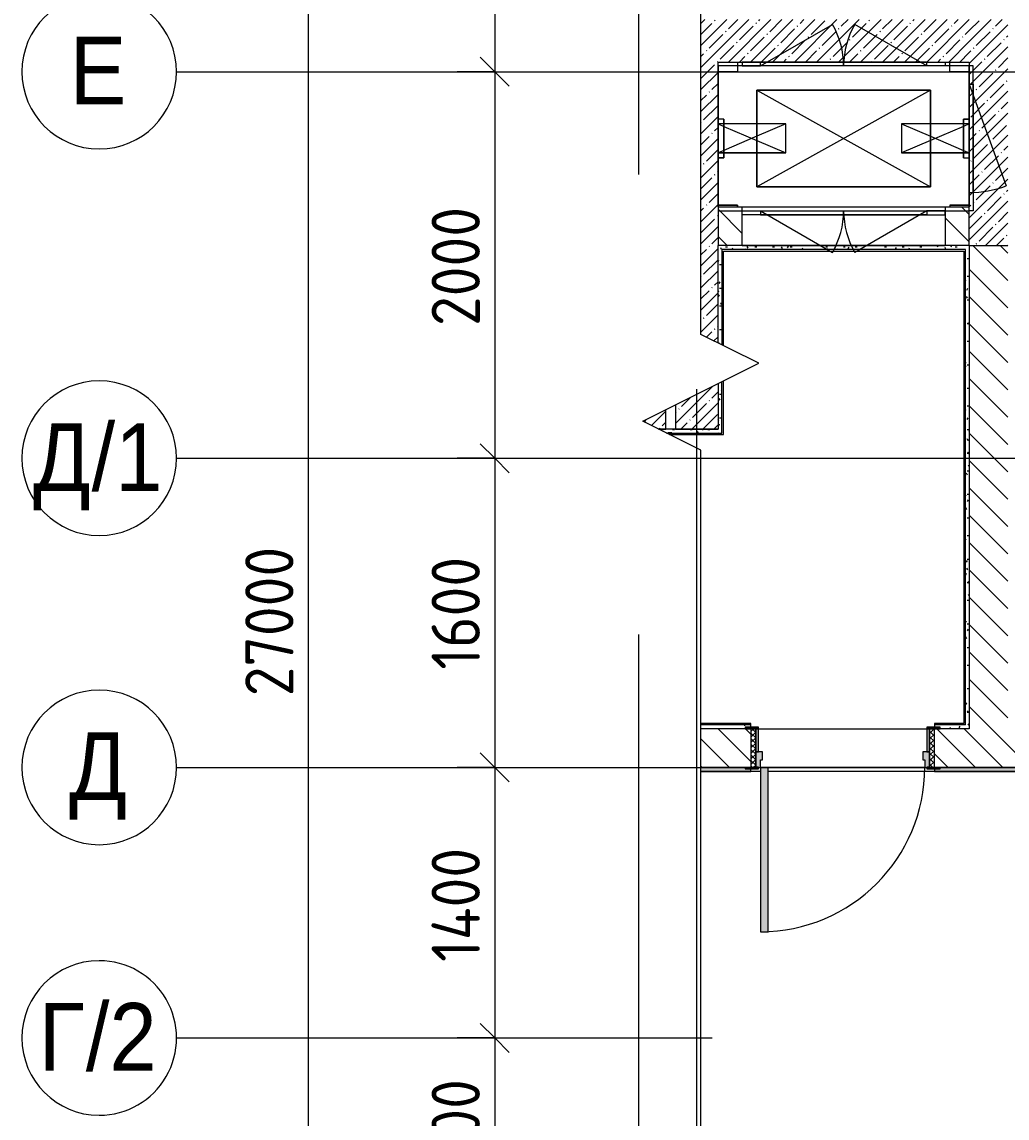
# Model space of a CAD drawing. Header units: millimetres. Extents: x -7229 to 196340, y -8553 to 29000.
# Drawn here: x 131584 to 136682, y 11585 to 17257 of the extents above; entities that cross this region are included whole.
import ezdxf

# ---------------------------------------------------------------- set-up
doc = ezdxf.new("R2010")
doc.units = ezdxf.units.MM
doc.linetypes.add('Осевая', pattern=[15875, 3175, -2381.25, 7937.5, -2381.25])
for name, color, linetype, lineweight in [('A-ANNO-DIMS', 7, 'Continuous', 9), ('A-ANNO-DIMS-100', 7, 'Continuous', 9), ('A-DETL-GENF', 7, 'Continuous', 9), ('A-GENM-3', 7, 'Continuous', 9), ('A-WALL-1', 7, 'Continuous', 9), ('A-WALL-4', 7, 'Continuous', 13), ('I-WALL-6', 7, 'Continuous', 9), ('M-EQPM-2', 7, 'Continuous', 9), ('S-COLS-2', 7, 'Continuous', 9), ('Оси', 7, 'Continuous', 9), ('Оси-1', 7, 'Continuous', 20), ('Оси-2', 7, 'Осевая', 9)]:
    doc.layers.add(name, color=color, linetype=linetype, lineweight=lineweight)
for name, color, linetype, lineweight, true_color in [('A-DOOR-5', 7, 'Continuous', 9, 0xaaaaaa), ('A-DOOR-6', 7, 'Continuous', 9, 0xe2e2e2), ('A-DOOR-FRAM-4', 7, 'Continuous', 9, 0xe2e2e2), ('A-DOOR-FRAM-5', 7, 'Continuous', 9, 0xaaaaaa), ('A-FLOR-3', 7, 'Continuous', 9, 0xaaaaaa), ('I-WALL-8', 9, 'Continuous', 9, 0x808080)]:
    doc.layers.add(name, color=color, linetype=linetype, lineweight=lineweight, true_color=true_color)
doc.styles.add('Arial_1', font='arial.ttf', dxfattribs={"width": 0.9, "height": 350})
doc.styles.add('ISOCPEUR_1', font='isocpeur.ttf', dxfattribs={"width": 0.9, "height": 250})
doc.dimstyles.new('ISO-2_5_0_9К_БОЛЬШОЙ_1', dxfattribs={"dimscale": 304.8, "dimtxt": 248.995294, "dimasz": 0.492126, "dimexe": 0.393701, "dimexo": 0.984252, "dimgap": 0, "dimtad": 1, "dimdec": 0, "dimrnd": 10, "dimzin": 0, "dimdsep": 46, "dimtxsty": 'ISOCPEUR_1', "dimblk1": 'OBLIQUE', "dimblk2": 'OBLIQUE', "dimsah": 1, "dimcen": 0.09, "dimdle": 0.393701, "dimazin": 0, "dimtfac": 1, "dimtdec": 4, "dimtix": 1, "dimtmove": 0, "dimatfit": 3, "dimfxl": 1, "dimtvp": 1, "dimtolj": 1, "dimtzin": 0, "dimarcsym": 2})
doc.dimstyles.new('ISO-2_5_0_9К_БОЛЬШОЙ_2', dxfattribs={"dimscale": 304.8, "dimtxt": 248.995294, "dimasz": 0.492126, "dimexe": 0.393701, "dimexo": 0.984252, "dimgap": 0, "dimtad": 1, "dimdec": 0, "dimrnd": 10, "dimzin": 0, "dimdsep": 46, "dimtxsty": 'ISOCPEUR_1', "dimblk1": 'OBLIQUE', "dimblk2": 'OBLIQUE', "dimsah": 1, "dimcen": 0.09, "dimdle": 0.393701, "dimazin": 0, "dimtfac": 1, "dimtdec": 4, "dimtix": 1, "dimtmove": 2, "dimatfit": 3, "dimfxl": 1, "dimtvp": 1, "dimtolj": 1, "dimtzin": 0, "dimarcsym": 2})
pattern_1 = [(45, (50216.3, 0), (-57.02463, 57.02463), []), (45, (50273.33, 0), (-57.02463, 57.02463), [100.806, -20.161, 3.353, -16.808])]
pattern_2 = [(135, (50216.3, 0), (-70.71068, -70.71068), [])]
pattern_3 = [(0, (50216.302, 0), (121.92, 30.48), [10.058, -81.382, 10.058, -81.382, -487.68]), (0, (50216.302, 0), (121.92, 30.48), [-182.88, 10.058, -172.822, 10.058, -81.382, -213.36]), (0, (50216.302, 0), (121.92, 30.48), [-457.2, 10.058, -50.902, 10.058, -142.342]), (120, (50262.022, 15.24), (-87.356454, 90.345817), [10.058, -81.382, 10.058, -81.382, -487.68]), (120, (50262.022, 15.24), (-87.356454, 90.345817), [-182.88, 10.058, -172.822, 10.058, -81.382, -213.36]), (120, (50262.022, 15.24), (-87.356454, 90.345817), [-457.2, 10.058, -50.902, 10.058, -142.342]), (240, (50277.262, 76.2), (-34.563546, -120.825817), [10.058, -81.382, 10.058, -81.382, -487.68]), (240, (50277.262, 76.2), (-34.563546, -120.825817), [-182.88, 10.058, -172.822, 10.058, -81.382, -213.36]), (240, (50277.262, 76.2), (-34.563546, -120.825817), [-457.2, 10.058, -50.902, 10.058, -142.342])]

# ---------------------------------------------------------------- blocks, each defined once
blk = doc.blocks.new('110_Дверь_СКБ_1Ст_Внутренняя1 - Д-8 950x2100h_охрана-V159-План монтажа зашивок 1 этажа в осях 23_1-33 лист 3')
at = {"layer": 'A-DOOR-5'}
h = blk.add_hatch(dxfattribs=at)
h.set_pattern_fill('FP_41', color=256, style=0, pattern_type=2)
h.set_pattern_definition([(135, (1826.41, 164.685), (-14.14214, -14.14214), []), (225, (1826.41, 164.685), (14.14214, -14.14214), [])])
h.paths.add_polyline_path([(487.5, 100), (462.5, 100), (462.5, -100), (487.5, -100)])
at = {"layer": 'A-DOOR-6'}
h = blk.add_hatch(color=256, dxfattribs=at)
h.paths.add_polyline_path([(462.5, 100), (437.5, 100), (437.5, 60), (427.5, 60), (427.5, 20), (462.5, 20)])
h.paths.add_polyline_path([(-422.5, 100), (-437.5, 100), (-437.5, 20), (-402.5, 20), (-402.5, 60), (-412.5, 60), (-412.5, 100)])
at = {"layer": 'A-DOOR-FRAM-4'}
for points in [[(437.5, 950), (397.5, 950), (397.5, 100), (437.5, 100), (437.5, 120)], [(-437.5, 108), (-492.5, 108), (-492.5, 100), (-422.5, 100), (-422.5, 108)], [(447.5, 108), (447.5, 100), (517.5, 100.3), (517.5, 108), (462.5, 108)], [(-422.5, 20), (-437.5, 20), (-437.5, -100), (-422.5, -100)], [(447.5, 20), (447.5, -100), (462.5, -100), (462.5, 20)], [(-462.5, -100), (-492.5, -100), (-492.5, -108), (-422.5, -108), (-422.5, -100), (-437.5, -100)], [(462.5, -100), (447.5, -100), (447.5, -108), (517.5, -108), (517.5, -100), (466.3, -100)]]:
    blk.add_hatch(color=256, dxfattribs=at).paths.add_polyline_path(points)
at = {"layer": 'A-DOOR-FRAM-5'}
h = blk.add_hatch(dxfattribs=at)
h.set_pattern_fill('FP_42', color=256, style=0, pattern_type=2)
h.set_pattern_definition([(45, (-296.384, 164.685), (-14.1421, 14.1421), []), (135, (-296.384, 164.685), (-14.1421, -14.1421), [])])
h.paths.add_polyline_path([(-462.5, 100), (-462.5, -100), (-437.5, -100), (-437.5, 100)])
at = {"layer": 'A-DOOR-5'}
for p, q in [((437.5, 950), (397.5, 950)), ((397.5, 950), (397.5, 100)), ((437.5, 100), (437.5, 950)), ((397.5, 100), (437.5, 100))]:
    blk.add_line(p, q, dxfattribs=at)
blk.add_arc((437.5, 100), 850, 90, 180, dxfattribs=at)
at = {"layer": 'A-DOOR-FRAM-5'}
for p, q in [((-422.5, 108), (-492.5, 108)), ((-492.5, 108), (-492.5, 100)), ((-492.5, 100), (-422.5, 100)), ((-437.5, 100), (-462.5, 100)), ((-462.5, 100), (-462.5, -100)), ((-412.5, 100), (-437.5, 100)), ((-437.5, 100), (-437.5, 20)), ((-437.5, -100), (-437.5, 100)), ((-422.5, 100), (-437.5, 100)), ((-437.5, 100), (-437.5, 99)), ((-437.5, 99), (-422.5, 99)), ((-422.5, 100), (-422.5, 108)), ((-422.5, 99), (-422.5, 100)), ((-412.5, 60), (-412.5, 100)), ((-402.5, 60), (-412.5, 60)), ((-402.5, 20), (-402.5, 60)), ((437.5, 60), (427.5, 60)), ((427.5, 60), (427.5, 20)), ((437.5, 100), (437.5, 60)), ((462.5, 100), (437.5, 100)), ((517.5, 108), (447.5, 108)), ((447.5, 108), (447.5, 100)), ((462.5, 100), (447.5, 100)), ((447.5, 100), (447.5, 99)), ((447.5, 100), (517.5, 100)), ((447.5, 99), (462.5, 99)), ((462.5, 20), (462.5, 100)), ((487.5, 100), (462.5, 100)), ((462.5, 100), (462.5, -100)), ((462.5, 99), (462.5, 100)), ((487.5, -100), (487.5, 100)), ((517.5, 100), (517.5, 108)), ((-437.5, 20), (-402.5, 20)), ((-422.5, 20), (-437.5, 20)), ((-437.5, 20), (-437.5, -100)), ((-422.5, -100), (-422.5, 20)), ((427.5, 20), (462.5, 20)), ((462.5, 20), (447.5, 20)), ((447.5, 20), (447.5, -100)), ((462.5, -100), (462.5, 20)), ((-422.5, -100), (-492.5, -100)), ((-492.5, -100), (-492.5, -108)), ((-492.5, -108), (-422.5, -108)), ((-462.5, -100), (-437.5, -100)), ((-437.5, -100), (-422.5, -100)), ((-422.5, -108), (-422.5, -100)), ((447.5, -100), (462.5, -100)), ((517.5, -100), (447.5, -100)), ((447.5, -100), (447.5, -108)), ((447.5, -108), (517.5, -108)), ((462.5, -100), (487.5, -100)), ((517.5, -108), (517.5, -100))]:
    blk.add_line(p, q, dxfattribs=at)
blk = doc.blocks.new('160_Подъемник - 160_Подъемник-23521422-План монтажа зашивок 1 этажа в осях 23_1-33 лист 3')
at = {"layer": 'A-GENM-3'}
for p, q in [((220, 0), (592.4, 215)), ((220, 0), (592.4, 215)), ((220, 0), (592.4, 215)), ((1080, 0), (707.6, 215)), ((1080, 0), (707.6, 215)), ((1080, 0), (707.6, 215)), ((-20, -95), (-20, 0)), ((-20, 0), (0, 0)), ((0, 0), (0, -95)), ((220, 20), (125, 20)), ((125, 20), (125, 0)), ((220, 20), (125, 20)), ((125, 20), (125, 0)), ((220, 20), (125, 20)), ((125, 20), (125, 0)), ((220, 0), (220, 20)), ((1080, 20), (220, 20)), ((220, 20), (1080, 20)), ((220, 0), (220, 20)), ((1080, 20), (220, 20)), ((220, 20), (1080, 20)), ((220, 0), (220, 20)), ((1080, 20), (220, 20)), ((220, 20), (1080, 20)), ((1080, 0), (1080, 20)), ((1080, 20), (1175, 20)), ((1080, 0), (1080, 20)), ((1080, 20), (1175, 20)), ((1080, 0), (1080, 20)), ((1080, 20), (1175, 20)), ((1175, 20), (1175, 0)), ((1175, 20), (1175, 0)), ((1175, 20), (1175, 0)), ((125, 0), (220, 0)), ((125, 0), (220, 0)), ((125, 0), (220, 0)), ((1175, 0), (1080, 0)), ((1175, 0), (1080, 0)), ((1175, 0), (1080, 0)), ((0, -95), (-20, -95)), ((-20, -95), (-20, -655)), ((-20, -655), (-20, -95)), ((0, -655), (-191.5, -128.8)), ((0, -655), (-20, -655)), ((-20, -655), (-20, -750)), ((0, -750), (0, -655)), ((-20, -750), (0, -750)), ((125, -770), (125, -750)), ((125, -750), (220, -750)), ((125, -770), (125, -750)), ((125, -750), (220, -750)), ((125, -770), (125, -750)), ((125, -750), (220, -750)), ((220, -770), (125, -770)), ((220, -770), (125, -770)), ((220, -770), (125, -770)), ((220, -750), (220, -770)), ((220, -750), (592.4, -965)), ((220, -750), (220, -770)), ((220, -750), (592.4, -965)), ((220, -750), (220, -770)), ((220, -750), (592.4, -965)), ((220, -770), (792, -770)), ((1080, -770), (220, -770)), ((220, -770), (1080, -770)), ((1080, -770), (220, -770)), ((220, -770), (1080, -770)), ((1080, -770), (508, -770)), ((1080, -750), (707.6, -965)), ((1080, -750), (707.6, -965)), ((1080, -750), (707.6, -965)), ((1080, -750), (1080, -770)), ((1175, -750), (1080, -750)), ((1080, -750), (1080, -770)), ((1175, -750), (1080, -750)), ((1080, -750), (1080, -770)), ((1175, -750), (1080, -750)), ((1080, -770), (1175, -770)), ((1080, -770), (1175, -770)), ((1080, -770), (1175, -770)), ((1175, -770), (1175, -750)), ((1175, -770), (1175, -750)), ((1175, -770), (1175, -750))]:
    blk.add_line(p, q, dxfattribs=at)
for centre, radius, start, end in [((220, 0), 430, 0, 30), ((220, 0), 430, 0, 30), ((220, 0), 430, 0, 30), ((1080, 0), 430, 150, 180), ((1080, 0), 430, 150, 180), ((1080, 0), 430, 150, 180), ((0, -655), 560, 90, 110), ((220, -750), 430, 330, 0), ((220, -750), 430, 330, 0), ((220, -750), 430, 330, 0), ((1080, -750), 430, 180, 210), ((1080, -750), 430, 180, 210), ((1080, -750), 430, 180, 210)]:
    blk.add_arc(centre, radius, start, end, dxfattribs=at)
at = {"layer": 'M-EQPM-2'}
for p, q in [((1300, 0), (0, 0)), ((0, 0), (0, -750)), ((1300, -750), (1300, 0)), ((1100, -625), (200, -125)), ((200, -625), (1100, -125)), ((1100, -125), (200, -125)), ((200, -125), (200, -625)), ((1100, -125), (200, -125)), ((200, -125), (200, -625)), ((200, -300), (200, -125)), ((200, -125), (1100, -125)), ((1100, -625), (1100, -125)), ((1100, -625), (1100, -125)), ((1100, -125), (1100, -300)), ((200, -450), (200, -300)), ((1100, -300), (1100, -450)), ((200, -625), (200, -450)), ((1100, -450), (1100, -625)), ((200, -625), (1100, -625)), ((200, -625), (1100, -625)), ((1100, -625), (200, -625)), ((0, -750), (1300, -750))]:
    blk.add_line(p, q, dxfattribs=at)
blk = doc.blocks.new('Закладная деталь приямка - 350_150-20924309-План монтажа зашивок 1 этажа в осях 23_1-33 лист 3')
at = {"layer": 'M-EQPM-2'}
for p, q in [((-145, 75), (-175, 75)), ((-175, 75), (-145, 75)), ((-145, 62.1), (-175, 75)), ((25, 75), (-145, 75)), ((-145, 75), (25, 75)), ((25, -10.7), (-145, 62.1)), ((175, 75), (25, 75)), ((25, 75), (175, 75)), ((25, 10.7), (175, 75)), ((175, -75), (175, 75)), ((175, -75), (175, 75)), ((-145, -62.1), (25, 10.7)), ((175, -75), (25, -10.7)), ((-175, -75), (-145, -62.1)), ((-175, -75), (-145, -75)), ((-175, -75), (-145, -75)), ((-145, -75), (25, -75)), ((-145, -75), (25, -75)), ((25, -75), (175, -75)), ((25, -75), (175, -75))]:
    blk.add_line(p, q, dxfattribs=at)
blk = doc.blocks.new('Закладная деталь приямка - 350_150-V164-План монтажа зашивок 1 этажа в осях 23_1-33 лист 3')
at = {"layer": 'M-EQPM-2'}
for p, q in [((-25, 75), (-175, 75)), ((-175, 75), (-175, -75)), ((-175, 75), (-175, -75)), ((-175, 75), (-25, 75)), ((-25, 10.7), (-175, 75)), ((145, 75), (-25, 75)), ((-25, 75), (145, 75)), ((-25, -10.7), (145, 62.1)), ((175, 75), (145, 75)), ((145, 75), (175, 75)), ((145, 62.1), (175, 75)), ((145, -62.1), (-25, 10.7)), ((-175, -75), (-25, -10.7)), ((-175, -75), (-25, -75)), ((-175, -75), (-25, -75)), ((-25, -75), (145, -75)), ((-25, -75), (145, -75)), ((175, -75), (145, -62.1)), ((145, -75), (175, -75)), ((145, -75), (175, -75))]:
    blk.add_line(p, q, dxfattribs=at)
blk = doc.blocks.new('Закладная деталь приямка - 150_100-20924311-План монтажа зашивок 1 этажа в осях 23_1-33 лист 3')
at = {"layer": 'M-EQPM-2'}
for p, q in [((85070, 16310), (84970, 16310)), ((84970, 16310), (85070, 16310)), ((85070, 16300), (85070, 16310)), ((85070, 16310), (85070, 16300))]:
    blk.add_line(p, q, dxfattribs=at)
blk = doc.blocks.new('Закладная деталь приямка - 150_100-V165-План монтажа зашивок 1 этажа в осях 23_1-33 лист 3')
at = {"layer": 'M-EQPM-2'}
for p, q in [((86270, 16310), (86170, 16310)), ((86170, 16310), (86270, 16310)), ((86170, 16310), (86170, 16300)), ((86170, 16310), (86170, 16300))]:
    blk.add_line(p, q, dxfattribs=at)
blk = doc.blocks.new('Закладная деталь приямка - 150_100-V166-План монтажа зашивок 1 этажа в осях 23_1-33 лист 3')
at = {"layer": 'M-EQPM-2'}
for p, q in [((86170, 17000), (86170, 17050)), ((86170, 17000), (86170, 17050)), ((86270, 17000), (86170, 17000)), ((86170, 17000), (86270, 17000))]:
    blk.add_line(p, q, dxfattribs=at)
blk = doc.blocks.new('Закладная деталь приямка - 150_100-V167-План монтажа зашивок 1 этажа в осях 23_1-33 лист 3')
at = {"layer": 'M-EQPM-2'}
for p, q in [((85070, 17050), (85070, 17000)), ((85070, 17050), (85070, 17000)), ((84970, 17000), (85070, 17000)), ((85070, 17000), (84970, 17000))]:
    blk.add_line(p, q, dxfattribs=at)
blk = doc.blocks.new('Закладная деталь приямка - 200_100-20924312-План монтажа зашивок 1 этажа в осях 23_1-33 лист 3')
at = {"layer": 'M-EQPM-2'}
for p, q in [((86240, 16755), (86240, 16555)), ((86240, 16555), (86240, 16755)), ((86270, 16755), (86240, 16755)), ((86240, 16755), (86270, 16755)), ((86240, 16555), (86270, 16555)), ((86240, 16555), (86270, 16555))]:
    blk.add_line(p, q, dxfattribs=at)
blk = doc.blocks.new('Закладная деталь приямка - 200_100-V168-План монтажа зашивок 1 этажа в осях 23_1-33 лист 3')
at = {"layer": 'M-EQPM-2'}
for p, q in [((85000, 16755), (84970, 16755)), ((85000, 16755), (84970, 16755)), ((85000, 16555), (85000, 16755)), ((85000, 16755), (85000, 16555)), ((84970, 16555), (85000, 16555)), ((85000, 16555), (84970, 16555))]:
    blk.add_line(p, q, dxfattribs=at)
blk = doc.blocks.new('DOR_Проход в стене_Прямоугольный - 1050x1150 EI30-23344994-План монтажа зашивок 1 этажа в осях 23_1-33 лист 3')
at = {"layer": 'A-DOOR-5'}
for p, q in [((525, 100), (-525, 100)), ((525, -100), (-525, -100))]:
    blk.add_line(p, q, dxfattribs=at)
blk = doc.blocks.new('DET_L_Линия разрыва - М100-30654842-План монтажа зашивок 1 этажа в осях 23_1-33 лист 3')
at = {"layer": 'A-DETL-GENF'}
for p, q in [((11889.9, 300), (11739.9, 0)), ((12189.9, -300), (11889.9, 300)), ((11739.9, 0), (0, 0)), ((12339.9, 0), (12189.9, -300)), ((24079.7, 0), (12339.9, 0))]:
    blk.add_line(p, q, dxfattribs=at)
blk = doc.blocks.new('Ось сетки - D8-29747960-План монтажа зашивок 1 этажа в осях 23_1-33 лист 3')
at = {"layer": 'Оси-1'}
for start, end in [(360, 180), (180, 360)]:
    blk.add_arc((0, 0), 4, start, end, dxfattribs=at)
blk = doc.blocks.new('DIMBLOCK17-План монтажа зашивок 1 этажа в осях 23_1-33 лист 3')
at = {"layer": 'A-ANNO-DIMS-100', "lineweight": 20}
for p, q in [((134030.5, 18150), (133955.5, 18225)), ((134030.5, 18150), (134105.5, 18075)), ((134030.5, 17000), (133955.5, 17075)), ((134030.5, 17000), (134105.5, 16925))]:
    blk.add_line(p, q, dxfattribs=at)
at = {"layer": 'A-ANNO-DIMS-100'}
for p, q in [((133836.6, 18150), (134150.5, 18150)), ((134030.5, 18150), (133836.6, 18150)), ((134030.5, 18150), (134030.5, 17000)), ((133836.6, 17000), (134150.5, 17000)), ((134030.5, 17000), (133836.6, 17000))]:
    blk.add_line(p, q, dxfattribs=at)
at = {"layer": 'A-ANNO-DIMS-100', "color": 0, "insert": (133703.9, 17302.1), "char_height": 250, "width": 655.049, "attachment_point": 1, "rotation": 90, "line_spacing_factor": 1.149209, "style": 'ISOCPEUR_1'}
blk.add_mtext('1150', dxfattribs=at)
blk = doc.blocks.new('_Oblique')
at = {"color": 0, "linetype": 'ByBlock', "lineweight": -2}
blk.add_line((-0.5, -0.5), (0.5, 0.5), dxfattribs=at)
blk = doc.blocks.new('DIMBLOCK18-План монтажа зашивок 1 этажа в осях 23_1-33 лист 3')
at = {"layer": 'A-ANNO-DIMS-100', "lineweight": 20}
for p, q in [((134030.5, 17000), (133955.5, 17075)), ((134030.5, 17000), (134105.5, 16925)), ((134030.5, 15000), (133955.5, 15075)), ((134030.5, 15000), (134105.5, 14925))]:
    blk.add_line(p, q, dxfattribs=at)
at = {"layer": 'A-ANNO-DIMS-100'}
for p, q in [((133836.6, 17000), (134150.5, 17000)), ((134030.5, 17000), (133836.6, 17000)), ((134030.5, 17000), (134030.5, 15000)), ((133836.6, 15000), (134150.5, 15000)), ((134030.5, 15000), (133836.6, 15000))]:
    blk.add_line(p, q, dxfattribs=at)
at = {"layer": 'A-ANNO-DIMS-100', "color": 0, "insert": (133703.9, 15684), "char_height": 250, "width": 758.478, "attachment_point": 1, "rotation": 90, "line_spacing_factor": 1.149209, "style": 'ISOCPEUR_1'}
blk.add_mtext('2000', dxfattribs=at)
blk = doc.blocks.new('DIMBLOCK19-План монтажа зашивок 1 этажа в осях 23_1-33 лист 3')
at = {"layer": 'A-ANNO-DIMS-100', "lineweight": 20}
for p, q in [((134030.5, 15000), (133955.5, 15075)), ((134030.5, 15000), (134105.5, 14925)), ((134030.5, 13400), (133955.5, 13475)), ((134030.5, 13400), (134105.5, 13325))]:
    blk.add_line(p, q, dxfattribs=at)
at = {"layer": 'A-ANNO-DIMS-100'}
for p, q in [((133836.6, 15000), (134150.5, 15000)), ((134030.5, 15000), (133836.6, 15000)), ((134030.5, 15000), (134030.5, 13400)), ((133836.6, 13400), (134150.5, 13400)), ((134030.5, 13400), (133836.6, 13400))]:
    blk.add_line(p, q, dxfattribs=at)
at = {"layer": 'A-ANNO-DIMS-100', "color": 0, "insert": (133703.9, 13905.5), "char_height": 250, "width": 706.764, "attachment_point": 1, "rotation": 90, "line_spacing_factor": 1.149209, "style": 'ISOCPEUR_1'}
blk.add_mtext('1600', dxfattribs=at)
blk = doc.blocks.new('DIMBLOCK20-План монтажа зашивок 1 этажа в осях 23_1-33 лист 3')
at = {"layer": 'A-ANNO-DIMS-100', "lineweight": 20}
for p, q in [((134030.5, 13400), (133955.5, 13475)), ((134030.5, 13400), (134105.5, 13325)), ((134030.5, 12000), (133955.5, 12075)), ((134030.5, 12000), (134105.5, 11925))]:
    blk.add_line(p, q, dxfattribs=at)
at = {"layer": 'A-ANNO-DIMS-100'}
for p, q in [((133836.6, 13400), (134150.5, 13400)), ((134030.5, 13400), (133836.6, 13400)), ((134030.5, 13400), (134030.5, 12000)), ((133836.6, 12000), (134150.5, 12000)), ((134030.5, 12000), (133836.6, 12000))]:
    blk.add_line(p, q, dxfattribs=at)
at = {"layer": 'A-ANNO-DIMS-100', "color": 0, "insert": (133703.9, 12393.5), "char_height": 250, "width": 735.494, "attachment_point": 1, "rotation": 90, "line_spacing_factor": 1.149209, "style": 'ISOCPEUR_1'}
blk.add_mtext('1400', dxfattribs=at)
blk = doc.blocks.new('DIMBLOCK21-План монтажа зашивок 1 этажа в осях 23_1-33 лист 3')
at = {"layer": 'A-ANNO-DIMS-100', "lineweight": 20}
for p, q in [((134030.5, 12000), (133955.5, 12075)), ((134030.5, 12000), (134105.5, 11925)), ((134030.5, 11100), (133955.5, 11175)), ((134030.5, 11100), (134105.5, 11025))]:
    blk.add_line(p, q, dxfattribs=at)
at = {"layer": 'A-ANNO-DIMS-100'}
for p, q in [((133836.6, 12000), (134150.5, 12000)), ((134030.5, 12000), (133836.6, 12000)), ((134030.5, 12000), (134030.5, 11100)), ((133836.6, 11100), (134150.5, 11100)), ((134030.5, 11100), (133836.6, 11100))]:
    blk.add_line(p, q, dxfattribs=at)
at = {"layer": 'A-ANNO-DIMS-100', "color": 0, "insert": (133703.9, 11313), "char_height": 250, "width": 568.858, "attachment_point": 1, "rotation": 90, "line_spacing_factor": 1.149209, "style": 'ISOCPEUR_1'}
blk.add_mtext('900', dxfattribs=at)
blk = doc.blocks.new('DIMBLOCK26-План монтажа зашивок 1 этажа в осях 23_1-33 лист 3')
at = {"layer": 'A-ANNO-DIMS-100'}
for p, q in [((133066, 27120), (133066, -120)), ((132872, 27000), (133186, 27000)), ((133066, 27000), (132872, 27000)), ((132872, 0), (133186, 0)), ((133066, 0), (132872, 0))]:
    blk.add_line(p, q, dxfattribs=at)
at = {"layer": 'A-ANNO-DIMS-100', "lineweight": 20}
for p, q in [((133066, 27000), (132991, 27075)), ((133066, 27000), (133141, 26925)), ((133066, 0), (132991, 75)), ((133066, 0), (133141, -75))]:
    blk.add_line(p, q, dxfattribs=at)
at = {"layer": 'A-ANNO-DIMS-100', "color": 0, "insert": (132739.3, 13767.9), "char_height": 250, "width": 948.097, "attachment_point": 1, "rotation": 90, "line_spacing_factor": 1.149209, "style": 'ISOCPEUR_1'}
blk.add_mtext('27000', dxfattribs=at)

msp = doc.modelspace()

# ---------------------------------------------------------------- hatches: boundary and pattern name
at = {"layer": 'I-WALL-6'}
h = msp.add_hatch(dxfattribs=at)
h.set_pattern_fill('FP_141', color=256, style=0, pattern_type=2)
h.set_pattern_definition(pattern_1)
h.paths.add_polyline_path([(135517.6, 17050), (136486.3, 17050), (136486.3, 17270), (135097, 17270), (135097, 17050), (135442.4, 17050)])
h = msp.add_hatch(dxfattribs=at)
h.set_pattern_fill('FP_141', color=256, style=0, pattern_type=2)
h.set_pattern_definition(pattern_1)
h.paths.add_polyline_path([(136605.8, 16100), (136686.3, 16100), (136686.3, 17270), (136486.3, 17270), (136486.3, 16100)])
h = msp.add_hatch(dxfattribs=at)
h.set_pattern_fill('FP_141', color=256, style=0, pattern_type=2)
h.set_pattern_definition(pattern_1)
h.paths.add_polyline_path([(135186.3, 15150), (135186.3, 15385.6), (134966.3, 15275.6), (134966.3, 15150), (135101.6, 15150)])
h.paths.add_polyline_path([(135186.3, 15596.2), (135186.3, 17050), (135097, 17050), (135097, 15640.9)])
h = msp.add_hatch(dxfattribs=at)
h.set_pattern_fill('FP_143', color=256, style=0, pattern_type=2)
h.set_pattern_definition(pattern_2)
h.paths.add_polyline_path([(135311.3, 16100), (135311.3, 16300), (135186.3, 16300), (135186.3, 16100), (135256.3, 16100)])
h.paths.add_polyline_path([(136466.3, 16100), (136486.3, 16100), (136486.3, 16300), (136361.3, 16300), (136361.3, 16100), (136439.6, 16100)])
h = msp.add_hatch(dxfattribs=at)
h.set_pattern_fill('FP_143', color=256, style=0, pattern_type=2)
h.set_pattern_definition(pattern_2)
h.paths.add_polyline_path([(136486.3, 13600), (136686.3, 13600), (136686.3, 16100), (136486.3, 16100), (136486.3, 13617.1)])
h = msp.add_hatch(dxfattribs=at)
h.set_pattern_fill('FP_143', color=256, style=0, pattern_type=2)
h.set_pattern_definition(pattern_2)
h.paths.add_polyline_path([(136417.3, 13400), (136834.7, 13400), (136834.7, 13600), (136306.3, 13600), (136306.3, 13400), (136336.3, 13400)])
h.paths.add_polyline_path([(135356.3, 13400), (135356.3, 13600), (135097, 13600), (135097, 13400), (135326.3, 13400)])
h.paths.add_polyline_path([(138416.3, 13400), (138626.3, 13400), (138626.3, 13600), (138416.3, 13600), (138416.3, 13480)])
h.paths.add_polyline_path([(137534.7, 13400), (137716.3, 13400), (137716.3, 13600), (137534.7, 13600), (137534.7, 13480)])
at = {"layer": 'I-WALL-8'}
h = msp.add_hatch(dxfattribs=at)
h.set_pattern_fill('FP_184', color=256, style=0, pattern_type=2)
h.set_pattern_definition(pattern_3)
h.paths.add_polyline_path([(135311.3, 16080), (136466.3, 16080), (136466.1, 16100), (135186.3, 16100), (135186.3, 16080), (135256.3, 16080)])
h = msp.add_hatch(dxfattribs=at)
h.set_pattern_fill('FP_184', color=256, style=0, pattern_type=2)
h.set_pattern_definition(pattern_3)
h.paths.add_polyline_path([(135206.3, 15130), (135206.3, 15395.6), (135186.3, 15385.6), (135186.3, 15130)])
h.paths.add_polyline_path([(135206.3, 15586.2), (135206.3, 16080), (135186.3, 16079.7), (135186.3, 15596.2), (135195.9, 15591.5)])
h = msp.add_hatch(dxfattribs=at)
h.set_pattern_fill('FP_184', color=256, style=0, pattern_type=2)
h.set_pattern_definition(pattern_3)
h.paths.add_polyline_path([(136486.3, 13620), (136486.3, 16100), (136466.3, 16100), (136466.3, 13620)])
h = msp.add_hatch(dxfattribs=at)
h.set_pattern_fill('FP_184', color=256, style=0, pattern_type=2)
h.set_pattern_definition(pattern_3)
h.paths.add_polyline_path([(134961.7, 15130), (135186.3, 15130), (135186.3, 15150), (134878.8, 15150), (134918.8, 15130), (134925.1, 15130)])
h = msp.add_hatch(dxfattribs=at)
h.set_pattern_fill('FP_184', color=256, style=0, pattern_type=2)
h.set_pattern_definition(pattern_3)
h.paths.add_polyline_path([(135097, 13600), (135326.3, 13600), (135326.3, 13608), (135356.3, 13608), (135356.3, 13620), (135097, 13619.6), (135097, 13617.1)])
h.paths.add_polyline_path([(136486.3, 13600), (136486.3, 13620), (136306.3, 13620), (136306.3, 13608), (136336.3, 13608), (136336.3, 13600)])
h = msp.add_hatch(dxfattribs=at)
h.set_pattern_fill('FP_184', color=256, style=0, pattern_type=2)
h.set_pattern_definition(pattern_3)
h.paths.add_polyline_path([(147916.3, 13380), (148016.3, 13380), (148016.3, 13400), (147736.3, 13400), (147736.3, 13380), (147836.3, 13380)])
h.paths.add_polyline_path([(146956.3, 13380), (147036.3, 13380), (147036.3, 13400), (146696.3, 13400), (146696.3, 13392), (146666.3, 13392), (146666.3, 13380), (146743.7, 13380)])
h.paths.add_polyline_path([(141516.3, 13380), (141516.3, 13392), (141486.3, 13392), (141486.3, 13400), (139606.3, 13400), (139606.3, 13392), (139576.3, 13392), (139576.3, 13380), (141486.3, 13380)])
h.paths.add_polyline_path([(143246.3, 13380), (143246.3, 13392), (143216.3, 13392), (143216.3, 13400), (142496.3, 13400), (142496.3, 13392), (142466.3, 13392), (142466.3, 13380), (143216.3, 13380)])
h.paths.add_polyline_path([(145016.3, 13380), (145216.3, 13380), (145216.3, 13392), (145186.3, 13392), (145186.3, 13400), (144726.3, 13400), (144726.3, 13392), (144696.3, 13392), (144696.3, 13380), (144796.3, 13380)])
h.paths.add_polyline_path([(137534.7, 13380), (137716.3, 13380), (137716.3, 13400), (137534.7, 13400)])
h.paths.add_polyline_path([(136686.3, 13380), (136834.7, 13380), (136834.7, 13400), (136336.3, 13400), (136336.3, 13392), (136306.3, 13392), (136306.3, 13380), (136486.3, 13380)])
h.paths.add_polyline_path([(138546.3, 13380), (138626.3, 13380), (138626.3, 13392), (138596.3, 13392), (138596.3, 13400), (138416.3, 13400), (138416.3, 13380), (138466.3, 13380)])
h.paths.add_polyline_path([(135226.3, 13380), (135356.3, 13380), (135356.3, 13392), (135326.3, 13392), (135326.3, 13400), (135097, 13400), (135097, 13380)])
at = {"layer": 'S-COLS-2'}
h = msp.add_hatch(dxfattribs=at)
h.set_pattern_fill('FP_141', color=256, style=0, pattern_type=2)
h.set_pattern_definition(pattern_1)
h.paths.add_polyline_path([(134916.3, 15150), (134916.3, 15250.6), (134797, 15190.9), (134878.8, 15150)])

# ---------------------------------------------------------------- linework, layer by layer
at = {"layer": 'A-FLOR-3'}
for p, q in [((135356.3, 13380), (135406.3, 13380)), ((135446.3, 13380), (136306.3, 13380))]:
    msp.add_line(p, q, dxfattribs=at)
at = {"layer": 'A-WALL-1'}
for p, q in [((134926.8, 15132), (134926.8, 15126)), ((134946.8, 15132), (134926.8, 15132)), ((134946.8, 15116), (134946.8, 15132))]:
    msp.add_line(p, q, dxfattribs=at)
at = {"layer": 'A-WALL-4'}
for p, q in [((135186.3, 16300), (135186.3, 16100)), ((136486.3, 16100), (136486.3, 16300)), ((136466.3, 16080), (135206.3, 16080)), ((135206.3, 16080), (135206.3, 15586.2)), ((136466.3, 13620), (136466.3, 16080)), ((136486.3, 16100), (136686.3, 16100)), ((135206.3, 15130), (135206.3, 15395.6)), ((136466.3, 13620), (136306.3, 13620)), ((135097, 13380), (135356.3, 13380)), ((136306.3, 13380), (136834.7, 13380))]:
    msp.add_line(p, q, dxfattribs=at)
at = {"layer": 'I-WALL-6'}
for p, q in [((135186.3, 17050), (136486.3, 17050)), ((135186.3, 16300), (135186.3, 17050)), ((136486.3, 17050), (136486.3, 16300)), ((135186.3, 16300), (136486.3, 16300)), ((135311.3, 16100), (135311.3, 16300)), ((136361.3, 16300), (136361.3, 16100)), ((135186.3, 15596.2), (135186.3, 16100)), ((136486.3, 16100), (135186.3, 16100)), ((135214.3, 16072), (136458.3, 16072)), ((135214.3, 15582.2), (135214.3, 16072)), ((136458.3, 16072), (136458.3, 13628)), ((136486.3, 16100), (136486.3, 13600)), ((135186.3, 15385.6), (135186.3, 15150)), ((135214.3, 15122), (135214.3, 15399.6)), ((134966.3, 15275.6), (134966.3, 15150)), ((135186.3, 15150), (134878.8, 15150)), ((134966.3, 15150), (135186.3, 15150)), ((134918.8, 15130), (135206.3, 15130)), ((134934.8, 15122), (135214.3, 15122)), ((135356.3, 13628), (135097, 13628)), ((135356.3, 13620), (135097, 13620)), ((135356.3, 13608), (135356.3, 13628)), ((136306.3, 13628), (136306.3, 13608)), ((136458.3, 13628), (136306.3, 13628)), ((135326.3, 13600), (135097, 13600)), ((135396.3, 13600), (136266.3, 13600)), ((136486.3, 13600), (136336.3, 13600)), ((135097, 13400), (135326.3, 13400)), ((135326.3, 13400), (135097, 13400)), ((135356.3, 13379), (135356.3, 13392)), ((136256.3, 13400), (135446.3, 13400)), ((136306.3, 13392), (136306.3, 13379)), ((136336.3, 13400), (136834.7, 13400)), ((136834.7, 13400), (136336.3, 13400)), ((135097, 13379), (135356.3, 13379)), ((136306.3, 13379), (136834.7, 13379))]:
    msp.add_line(p, q, dxfattribs=at)
at = {"layer": 'S-COLS-2'}
for p, q in [((134916.3, 15150), (134916.3, 15250.6)), ((134878.8, 15150), (134916.3, 15150))]:
    msp.add_line(p, q, dxfattribs=at)
at = {"layer": 'Оси'}
for p, q in [((132383.9, 17000), (134883.9, 17000)), ((132383.9, 15000), (134883.9, 15000)), ((132383.9, 13400), (134883.9, 13400)), ((132383.9, 12000), (133744.6, 12000)), ((133795.4, 12000), (135156, 12000))]:
    msp.add_line(p, q, dxfattribs=at)
at = {"layer": 'Оси-2'}
for p, q in [((134776.3, 593.7), (134776.3, 19415.1)), ((135076.3, 1863.7), (135076.3, 19415.1)), ((134883.9, 17000), (172976.3, 17000)), ((134883.9, 15000), (172376.3, 15000)), ((134883.9, 13400), (169935.3, 13400)), ((133744.6, 12000), (133795.4, 12000))]:
    msp.add_line(p, q, dxfattribs=at)

# ---------------------------------------------------------------- block references
at = {"layer": 'A-DETL-GENF', "rotation": 270.0000000000003}
msp.add_blockref('DET_L_Линия разрыва - М100-30654842-План монтажа зашивок 1 этажа в осях 23_1-33 лист 3', (135097, 27380.8), dxfattribs=at)
at = {"layer": 'A-DOOR-5', "rotation": 180}
for name, p in [('DOR_Проход в стене_Прямоугольный - 1050x1150 EI30-23344994-План монтажа зашивок 1 этажа в осях 23_1-33 лист 3', (135836.3, 16200)), ('110_Дверь_СКБ_1Ст_Внутренняя1 - Д-8 950x2100h_охрана-V159-План монтажа зашивок 1 этажа в осях 23_1-33 лист 3', (135843.8, 13500))]:
    msp.add_blockref(name, p, dxfattribs=at)
at = {"layer": 'M-EQPM-2', "rotation": 180}
for name, p in [('160_Подъемник - 160_Подъемник-23521422-План монтажа зашивок 1 этажа в осях 23_1-33 лист 3', (136486.3, 16280)), ('Закладная деталь приямка - 350_150-V164-План монтажа зашивок 1 этажа в осях 23_1-33 лист 3', (135361.3, 16655)), ('Закладная деталь приямка - 350_150-20924309-План монтажа зашивок 1 этажа в осях 23_1-33 лист 3', (136311.3, 16655))]:
    msp.add_blockref(name, p, dxfattribs=at)
at = {"layer": 'M-EQPM-2'}
for name in ['Закладная деталь приямка - 150_100-V167-План монтажа зашивок 1 этажа в осях 23_1-33 лист 3', 'Закладная деталь приямка - 150_100-V166-План монтажа зашивок 1 этажа в осях 23_1-33 лист 3', 'Закладная деталь приямка - 200_100-V168-План монтажа зашивок 1 этажа в осях 23_1-33 лист 3', 'Закладная деталь приямка - 200_100-20924312-План монтажа зашивок 1 этажа в осях 23_1-33 лист 3', 'Закладная деталь приямка - 150_100-20924311-План монтажа зашивок 1 этажа в осях 23_1-33 лист 3', 'Закладная деталь приямка - 150_100-V165-План монтажа зашивок 1 этажа в осях 23_1-33 лист 3']:
    msp.add_blockref(name, (50216.3, 0), dxfattribs=at)
at = {"layer": 'Оси-1', "xscale": 99.99999999999993, "yscale": 99.99999999999993, "zscale": 99.99999999999993}
for p, rotation in [((131983.9, 17000), 269.9999999999994), ((131983.9, 15000), 269.9999999999994), ((131983.9, 13400), 269.9999999999994), ((131983.9, 12000), 269.9999999999995)]:
    msp.add_blockref('Ось сетки - D8-29747960-План монтажа зашивок 1 этажа в осях 23_1-33 лист 3', p, dxfattribs=dict(at, rotation=rotation))

# ---------------------------------------------------------------- texts
at = {"layer": 'Оси', "char_height": 350, "attachment_point": 1, "style": 'Arial_1'}
for s, insert, width in [('\\fArial|b0|i0|c204|p34|;\\W.9;Е', (131831.1, 17181), 360.759), ('\\fArial|b0|i0|c204|p34|;\\W.9;Д', (131640.8, 15181), 367.975), ('/1', (131944.4, 15181), 454.557), ('\\fArial|b0|i0|c204|p34|;\\W.9;Д', (131828.4, 13581), 367.975), ('/2', (131914.5, 12181), 454.557), ('\\fArial|b0|i0|c204|p34|;\\W.9;Г', (131670.5, 12181), 295.823)]:
    msp.add_mtext(s, dxfattribs=dict(at, insert=insert, width=width))

# ---------------------------------------------------------------- dimensions: what is measured, and where the dimension line sits
at = {"layer": 'A-ANNO-DIMS'}
dim = msp.add_linear_dim(base=(133066, 0), p1=(133172, 27000), p2=(133172, 0), angle=90, dimstyle='ISO-2_5_0_9К_БОЛЬШОЙ_2', override={"dimpost": '<>', "dimfxl": 26999.999823}, dxfattribs=at)
dim.commit()
dim.dimension.update_dxf_attribs({"geometry": 'DIMBLOCK26-План монтажа зашивок 1 этажа в осях 23_1-33 лист 3', "text_midpoint": (132906, 14241.9), "dimtype": 160, "text_rotation": 90})
for base, p1, p2, override, picture, middle in [((134030.5, 17000), (134136.6, 18150), (134136.6, 17000), {"dimpost": '<>', "dimfxl": 1150}, 'DIMBLOCK17-План монтажа зашивок 1 этажа в осях 23_1-33 лист 3', (133905.5, 17575)), ((134030.5, 15000), (134136.6, 17000), (134136.6, 15000), {"dimpost": '<>', "dimfxl": 2000.000075}, 'DIMBLOCK18-План монтажа зашивок 1 этажа в осях 23_1-33 лист 3', (133905.5, 16000)), ((134030.5, 13400), (134136.6, 15000), (134136.6, 13400), {"dimpost": '<>', "dimfxl": 1600}, 'DIMBLOCK19-План монтажа зашивок 1 этажа в осях 23_1-33 лист 3', (133905.5, 14200)), ((134030.5, 12000), (134136.6, 13400), (134136.6, 12000), {"dimpost": '<>', "dimfxl": 1399.999995}, 'DIMBLOCK20-План монтажа зашивок 1 этажа в осях 23_1-33 лист 3', (133905.5, 12700)), ((134030.5, 11100), (134136.6, 12000), (134136.6, 11100), {"dimpost": '<>', "dimfxl": 900}, 'DIMBLOCK21-План монтажа зашивок 1 этажа в осях 23_1-33 лист 3', (133905.5, 11550))]:
    dim = msp.add_linear_dim(base=base, p1=p1, p2=p2, angle=90, dimstyle='ISO-2_5_0_9К_БОЛЬШОЙ_1', override=override, dxfattribs=at)
    dim.commit()
    dim.dimension.update_dxf_attribs({"geometry": picture, "text_midpoint": middle})

doc.saveas('drawing.dxf')
